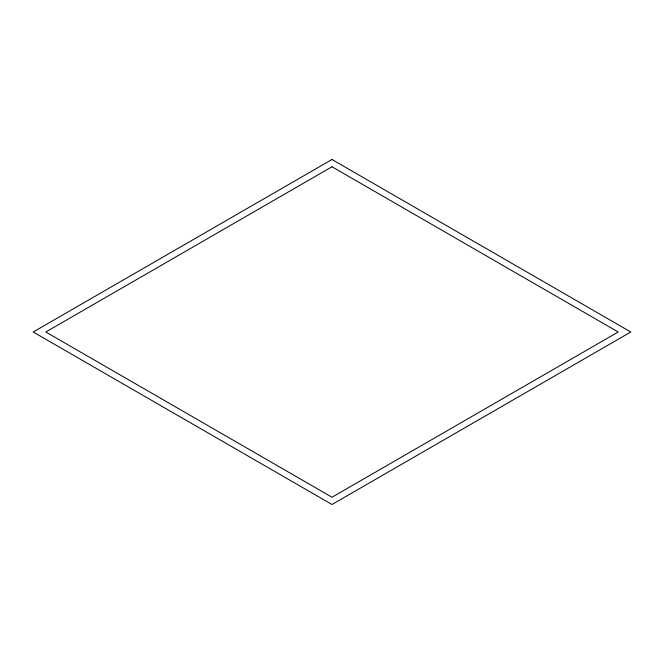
<?xml version="1.0" encoding="UTF-8"?>
<svg xmlns="http://www.w3.org/2000/svg" width="664" height="664" viewBox="0 0 664 664"><rect width="100%" height="100%" fill="white"/><g stroke="black" fill="none" stroke-linecap="round" stroke-linejoin="round"><path stroke-width="1" d="M332 159.493L33.2 332L332 504.507L630.8 332L332 159.493M332 166.764L45.808 332L332 497.236L618.192 332L332 166.764"/></g></svg>
